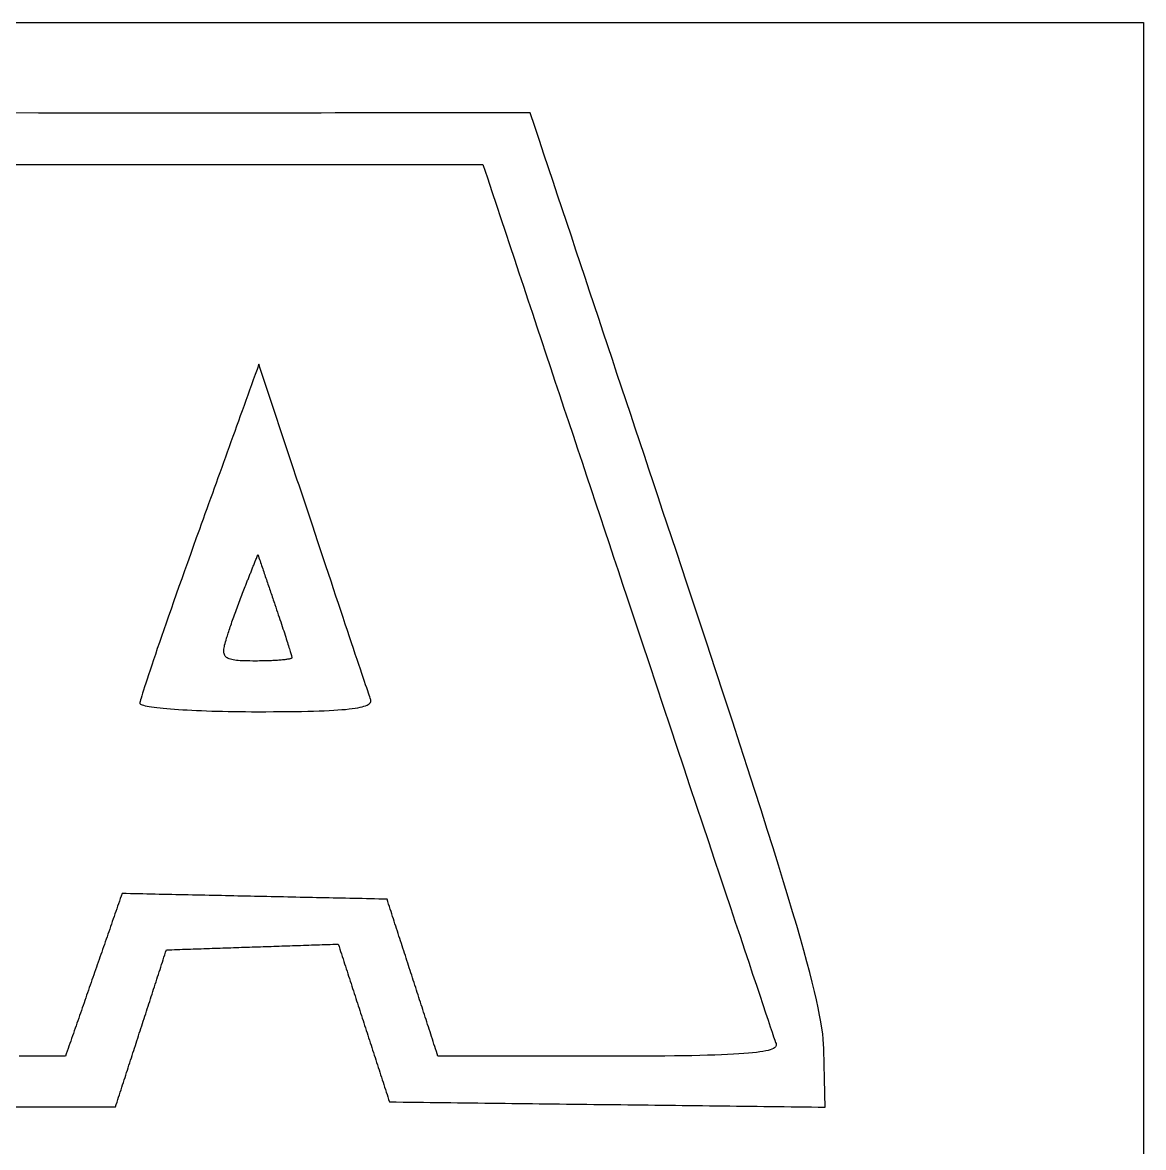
# Model space of a CAD drawing. Extents: x 0 to 124, y 0 to 63.
# Drawn here: x 92.69 to 123.9, y 31.33 to 62.65 of the extents above; entities that cross this region are included whole.
import ezdxf

# ---------------------------------------------------------------- set-up
doc = ezdxf.new("R2010")
doc.units = 0
doc.layers.get('0').update_dxf_attribs({"linetype": 'CONTINUOUS'})

msp = doc.modelspace()

# ---------------------------------------------------------------- linework, layer by layer
at = {"color": 7}
for points in [[(90.985797, 62.653333), (92.921667, 62.653333), (94.857533, 62.653333), (96.793403, 62.653333), (98.729269, 62.653333), (100.665139, 62.653333), (102.601006, 62.653333), (104.536875, 62.653333), (106.472742, 62.653333), (108.408611, 62.653333), (110.344478, 62.653333), (112.280347, 62.653333), (114.216214, 62.653333), (116.152083, 62.653333), (118.08795, 62.653333), (120.023819, 62.653333), (121.959686, 62.653333), (123.895556, 62.653333), (123.895556, 61.674375), (123.895556, 60.695417), (123.895556, 59.716458), (123.895556, 58.7375), (123.895556, 57.758542), (123.895556, 56.779583), (123.895556, 55.800625), (123.895556, 54.821667), (123.895556, 53.842708), (123.895556, 52.86375), (123.895556, 51.884792), (123.895556, 50.905833), (123.895556, 49.926875), (123.895556, 48.947917), (123.895556, 47.968958), (123.895556, 46.99), (123.895556, 46.011042), (123.895556, 45.032083), (123.895556, 44.053125), (123.895556, 43.074167), (123.895556, 42.095208), (123.895556, 41.11625), (123.895556, 40.137292), (123.895556, 39.158333), (123.895556, 38.179375), (123.895556, 37.200417), (123.895556, 36.221458), (123.895556, 35.2425), (123.895556, 34.263542), (123.895556, 33.284583), (123.895556, 32.305625), (123.895556, 31.326667), (123.895556, 30.347708)], [(92.41558, 32.456966), (92.773181, 32.456813), (93.130779, 32.456658), (93.48838, 32.456506), (93.845978, 32.456353), (94.203579, 32.456198), (94.56118, 32.456045), (94.918778, 32.45589), (95.276379, 32.455738), (95.298534, 32.524089), (95.320688, 32.592441), (95.342843, 32.660789), (95.364997, 32.729141), (95.387152, 32.797492), (95.409306, 32.865843), (95.43146, 32.934192), (95.453615, 33.002543), (95.475769, 33.070895), (95.497924, 33.139246), (95.520078, 33.207595), (95.542233, 33.275946), (95.564387, 33.344298), (95.586542, 33.412649), (95.608696, 33.480998), (95.63085, 33.549349), (95.653005, 33.6177), (95.675159, 33.686052), (95.697314, 33.7544), (95.719468, 33.822752), (95.741623, 33.891103), (95.763777, 33.959455), (95.785932, 34.027803), (95.808086, 34.096155), (95.83024, 34.164506), (95.852395, 34.232857), (95.874549, 34.301206), (95.896704, 34.369557), (95.918858, 34.437908), (95.941013, 34.506259), (95.963167, 34.57461), (95.985322, 34.64296), (96.007476, 34.711311), (96.02963, 34.779661), (96.051785, 34.848012), (96.073939, 34.916363), (96.096094, 34.984714), (96.118248, 35.053064), (96.140403, 35.121415), (96.162557, 35.189766), (96.184712, 35.258116), (96.206866, 35.326467), (96.22902, 35.394818), (96.251175, 35.463168), (96.273329, 35.531519), (96.295484, 35.59987), (96.317638, 35.668221), (96.339793, 35.736571), (96.361947, 35.804922), (96.384102, 35.873273), (96.406256, 35.941623), (96.42841, 36.009974), (96.450565, 36.078325), (96.472719, 36.146675), (96.494874, 36.215026), (96.517028, 36.283377), (96.539183, 36.351728), (96.561337, 36.420078), (96.583492, 36.488429), (96.605646, 36.55678), (96.6278, 36.62513), (96.649955, 36.693481), (96.672109, 36.761832), (96.694264, 36.830182), (96.769022, 36.832694), (96.843779, 36.835206), (96.918534, 36.837718), (96.993292, 36.840229), (97.06805, 36.842741), (97.142808, 36.845253), (97.217566, 36.847765), (97.292321, 36.850277), (97.367079, 36.852788), (97.441837, 36.8553), (97.516594, 36.857812), (97.591352, 36.860324), (97.66611, 36.862835), (97.740865, 36.865347), (97.815623, 36.867859), (97.890381, 36.870371), (97.965139, 36.872883), (98.039896, 36.875394), (98.114652, 36.877906), (98.189409, 36.880418), (98.264167, 36.88293), (98.338925, 36.885441), (98.413683, 36.887953), (98.488438, 36.890465), (98.563196, 36.892977), (98.637954, 36.895489), (98.712711, 36.898), (98.787469, 36.900512), (98.862227, 36.903024), (98.936982, 36.905536), (99.01174, 36.908047), (99.086498, 36.910559), (99.161256, 36.913071), (99.236014, 36.915583), (99.310771, 36.918095), (99.385526, 36.920606), (99.460284, 36.923118), (99.535042, 36.92563), (99.6098, 36.928142), (99.684558, 36.930653), (99.759316, 36.933165), (99.834071, 36.935677), (99.908828, 36.938189), (99.983586, 36.940701), (100.058344, 36.943212), (100.133102, 36.945724), (100.20786, 36.948236), (100.282618, 36.950748), (100.357373, 36.953259), (100.432131, 36.955771), (100.506888, 36.958283), (100.581646, 36.960795), (100.656404, 36.963307), (100.731162, 36.965818), (100.805917, 36.96833), (100.880675, 36.970842), (100.955433, 36.973354), (101.030191, 36.975865), (101.104948, 36.978377), (101.179706, 36.980889), (101.254461, 36.983401), (101.329219, 36.985913), (101.403977, 36.988424), (101.478735, 36.990936), (101.501002, 36.92227), (101.523269, 36.853603), (101.545537, 36.784937), (101.567804, 36.71627), (101.590071, 36.647604), (101.612339, 36.578938), (101.634606, 36.510271), (101.656873, 36.441605), (101.679141, 36.372938), (101.701408, 36.304272), (101.723675, 36.235606), (101.745943, 36.166939), (101.76821, 36.098273), (101.790477, 36.029606), (101.812745, 35.96094), (101.835012, 35.892273), (101.857279, 35.823607), (101.879547, 35.75494), (101.901814, 35.686274), (101.924081, 35.617608), (101.946349, 35.548941), (101.968616, 35.480275), (101.990883, 35.411608), (102.013151, 35.342942), (102.035418, 35.274276), (102.057685, 35.205609), (102.079953, 35.136943), (102.10222, 35.068276), (102.124487, 34.99961), (102.146755, 34.930943), (102.169022, 34.862277), (102.191289, 34.793611), (102.213557, 34.724944), (102.235824, 34.656278), (102.258091, 34.587611), (102.280359, 34.518945), (102.302626, 34.450279), (102.324893, 34.381612), (102.347161, 34.312947), (102.369428, 34.244279), (102.391695, 34.175612), (102.413963, 34.106947), (102.43623, 34.03828), (102.458497, 33.969612), (102.480765, 33.900948), (102.503032, 33.83228), (102.525299, 33.763615), (102.547567, 33.694948), (102.569834, 33.626281), (102.592101, 33.557616), (102.614369, 33.488948), (102.636636, 33.420281), (102.658903, 33.351616), (102.681171, 33.282949), (102.703438, 33.214284), (102.725705, 33.145617), (102.747973, 33.076949), (102.77024, 33.008284), (102.792507, 32.939617), (102.814775, 32.870949), (102.837042, 32.802285), (102.859309, 32.733617), (102.881577, 32.664953), (102.903844, 32.596285), (103.093359, 32.594027), (103.282874, 32.59177), (103.472386, 32.589512), (103.661901, 32.587254), (103.851416, 32.584996), (104.040932, 32.582738), (104.230444, 32.580481), (104.419959, 32.578223), (104.609474, 32.575965), (104.798989, 32.573707), (104.988504, 32.57145), (105.178016, 32.569192), (105.367531, 32.566934), (105.557046, 32.564676), (105.746561, 32.562418), (105.936074, 32.560161), (106.125589, 32.557903), (106.315104, 32.555645), (106.504619, 32.553387), (106.694134, 32.55113), (106.883646, 32.548872), (107.073161, 32.546614), (107.262676, 32.544356), (107.452191, 32.542098), (107.641706, 32.539841), (107.831218, 32.537583), (108.020733, 32.535325), (108.210248, 32.533067), (108.399763, 32.53081), (108.589276, 32.528552), (108.778791, 32.526294), (108.968306, 32.524036), (109.157821, 32.521778), (109.347336, 32.519521), (109.536848, 32.517263), (109.726363, 32.515005), (109.915878, 32.512747), (110.105393, 32.51049), (110.294905, 32.508232), (110.48442, 32.505974), (110.673936, 32.503716), (110.863451, 32.501458), (111.052966, 32.499201), (111.242478, 32.496943), (111.431993, 32.494685), (111.621508, 32.492427), (111.811023, 32.49017), (112.000535, 32.487912), (112.19005, 32.485654), (112.379565, 32.483396), (112.56908, 32.481138), (112.758595, 32.478881), (112.948108, 32.476623), (113.137623, 32.474365), (113.327138, 32.472107), (113.516653, 32.46985), (113.706168, 32.467592), (113.89568, 32.465334), (114.085195, 32.463076), (114.27471, 32.460818), (114.464225, 32.458561), (114.653737, 32.456303), (114.843252, 32.454045), (115.032767, 32.451787), (115.031639, 32.502703), (115.03051, 32.553619), (115.029381, 32.604534), (115.028252, 32.655453), (115.027123, 32.706369), (115.025994, 32.757284), (115.024865, 32.8082), (115.023736, 32.859116), (115.022607, 32.910032), (115.021479, 32.960947), (115.02035, 33.011863), (115.019221, 33.062782), (115.018092, 33.113697), (115.016963, 33.164613), (115.015834, 33.215529), (115.014705, 33.266444), (115.013576, 33.31736), (115.012447, 33.368276), (115.011319, 33.419191), (115.01019, 33.47011), (115.009061, 33.521026), (115.007932, 33.571941), (115.006803, 33.622857), (115.005674, 33.673773), (115.004545, 33.724689), (115.003416, 33.775604), (115.002287, 33.82652), (115.001159, 33.877439), (115.00003, 33.928354), (114.998901, 33.97927), (114.997772, 34.030186), (114.996643, 34.081101), (114.991224, 34.206055), (114.980528, 34.341909), (114.9643, 34.489556), (114.942259, 34.649893), (114.914149, 34.823812), (114.879704, 35.012209), (114.838658, 35.215979), (114.790745, 35.436014), (114.735697, 35.673211), (114.67325, 35.928464), (114.603143, 36.202667), (114.525103, 36.496714), (114.438873, 36.8115), (114.344182, 37.147919), (114.240764, 37.506867), (114.128358, 37.889237), (114.006695, 38.295924), (113.875512, 38.727822), (113.734545, 39.185826), (113.583522, 39.670831), (113.422184, 40.18373), (113.250266, 40.725419), (113.067499, 41.296792), (112.873618, 41.898742), (112.66836, 42.532166), (112.451459, 43.197957), (112.222647, 43.89701), (111.98166, 44.630218), (111.728236, 45.398478), (111.462106, 46.202683), (111.183008, 47.043727), (110.890671, 47.922506), (110.763578, 48.304134), (110.636485, 48.685762), (110.509391, 49.06739), (110.382296, 49.449018), (110.255202, 49.830646), (110.128109, 50.212274), (110.001016, 50.593903), (109.873923, 50.975531), (109.74683, 51.357159), (109.619737, 51.738787), (109.492644, 52.120415), (109.36555, 52.502043), (109.238455, 52.883671), (109.111361, 53.265299), (108.984268, 53.646928), (108.857175, 54.028556), (108.730082, 54.410184), (108.602989, 54.791812), (108.475896, 55.17344), (108.348803, 55.555068), (108.221707, 55.936696), (108.094613, 56.318324), (107.96752, 56.699953), (107.840427, 57.081581), (107.713334, 57.463209), (107.586241, 57.844837), (107.459148, 58.226465), (107.332052, 58.608093), (107.204959, 58.989721), (107.077866, 59.371349), (106.950772, 59.752978), (106.823679, 60.134606), (106.435621, 60.134513), (106.047563, 60.13442), (105.659507, 60.134328), (105.271449, 60.134235), (104.88339, 60.134143), (104.495332, 60.13405), (104.107276, 60.133957), (103.719218, 60.133865), (103.33116, 60.133772), (102.943101, 60.133679), (102.555043, 60.133587), (102.166987, 60.133494), (101.778929, 60.133402), (101.390871, 60.133309), (101.002812, 60.133216), (100.614757, 60.133124), (100.226698, 60.133031), (99.83864, 60.132938), (99.450581, 60.132846), (99.062523, 60.132753), (98.674468, 60.13266), (98.286409, 60.132568), (97.898351, 60.132475), (97.510292, 60.132383), (97.122234, 60.13229), (96.734178, 60.132197), (96.34612, 60.132105), (95.958062, 60.132012), (95.570003, 60.131919), (95.181948, 60.131827), (94.793889, 60.131734), (94.405831, 60.131641), (93.767645, 60.131837), (93.134265, 60.132718), (92.506566, 60.134267)], [(92.480706, 58.702169), (92.806291, 58.702169), (93.131877, 58.702169), (93.45746, 58.702169), (93.783046, 58.702169), (94.108631, 58.702169), (94.434217, 58.702169), (94.7598, 58.702169), (95.085385, 58.702169), (95.410971, 58.702169), (95.736557, 58.702169), (96.06214, 58.702169), (96.387725, 58.702169), (96.713311, 58.702169), (97.038894, 58.702169), (97.364479, 58.702169), (97.690065, 58.702169), (98.015651, 58.702169), (98.341236, 58.702169), (98.666819, 58.702169), (98.992405, 58.702169), (99.317991, 58.702169), (99.643576, 58.702169), (99.969159, 58.702169), (100.294745, 58.702169), (100.62033, 58.702169), (100.945916, 58.702169), (101.271499, 58.702169), (101.597085, 58.702169), (101.92267, 58.702169), (102.248256, 58.702169), (102.573839, 58.702169), (102.899424, 58.702169), (103.22501, 58.702169), (103.550596, 58.702169), (103.876179, 58.702169), (104.201764, 58.702169), (104.52735, 58.702169), (104.852933, 58.702169), (105.178519, 58.702169), (105.504104, 58.702169), (105.629611, 58.325138), (105.755115, 57.948107), (105.880622, 57.571076), (106.006127, 57.194044), (106.131634, 56.817013), (106.257138, 56.439982), (106.382645, 56.062951), (106.508149, 55.685919), (106.633656, 55.308888), (106.759161, 54.931857), (106.884668, 54.554826), (107.010172, 54.177794), (107.135679, 53.800763), (107.261183, 53.423732), (107.38669, 53.046701), (107.512194, 52.669669), (107.637701, 52.292638), (107.763208, 51.915607), (107.888713, 51.538576), (108.01422, 51.161544), (108.139724, 50.784513), (108.265231, 50.407482), (108.390735, 50.030451), (108.516242, 49.653419), (108.641746, 49.276388), (108.767253, 48.899357), (108.892758, 48.522326), (109.018265, 48.145294), (109.143769, 47.768263), (109.269276, 47.391232), (109.39478, 47.014201), (109.520287, 46.637169), (109.726321, 46.01827), (109.93008, 45.406305), (110.131296, 44.802072), (110.329701, 44.206365), (110.525035, 43.61998), (110.717028, 43.043714), (110.905417, 42.478362), (111.089934, 41.92472), (111.270313, 41.383583), (111.44629, 40.855748), (111.617599, 40.34201), (111.783978, 39.843165), (111.945152, 39.36001), (112.100862, 38.893339), (112.250844, 38.443948), (112.394828, 38.012634), (112.532549, 37.600193), (112.66374, 37.207419), (112.788141, 36.835109), (112.905481, 36.484059), (113.015497, 36.155065), (113.117918, 35.848922), (113.212488, 35.566425), (113.298932, 35.308372), (113.376989, 35.075558), (113.446393, 34.868778), (113.506877, 34.688829), (113.558176, 34.536506), (113.600024, 34.412604), (113.632155, 34.317921), (113.654309, 34.253252), (113.666219, 34.219391), (113.672259, 34.19433), (113.671412, 34.170369), (113.663199, 34.147509), (113.647451, 34.125722), (113.623886, 34.104978), (113.59224, 34.085279), (113.55223, 34.066596), (113.50358, 34.048901), (113.446012, 34.032165), (113.379256, 34.016389), (113.303027, 34.001544), (113.217054, 33.987602), (113.121056, 33.974535), (113.014763, 33.962343), (112.897895, 33.950998), (112.770178, 33.940471), (112.63133, 33.930734), (112.481081, 33.921788), (112.31915, 33.913604), (112.145264, 33.906153), (111.959147, 33.899408), (111.760519, 33.893368), (111.549107, 33.888006), (111.32463, 33.883293), (111.086818, 33.879201), (110.835392, 33.875729), (110.570075, 33.872851), (110.29059, 33.870593), (109.996661, 33.8689), (109.688015, 33.867771), (109.364371, 33.866924), (109.025456, 33.866687), (108.876375, 33.866687), (108.727294, 33.866687), (108.57821, 33.866687), (108.429129, 33.866687), (108.280048, 33.866687), (108.130967, 33.866687), (107.981883, 33.866687), (107.832802, 33.866687), (107.683721, 33.866687), (107.534639, 33.866687), (107.385558, 33.866687), (107.236474, 33.866687), (107.087393, 33.866687), (106.938312, 33.866687), (106.789231, 33.866687), (106.64015, 33.866687), (106.491066, 33.866687), (106.341985, 33.866687), (106.192904, 33.866687), (106.043823, 33.866687), (105.894739, 33.866687), (105.745658, 33.866687), (105.596577, 33.866687), (105.447496, 33.866687), (105.298415, 33.866687), (105.149331, 33.866687), (105.00025, 33.866687), (104.851169, 33.866687), (104.702088, 33.866687), (104.553004, 33.866687), (104.403923, 33.866687), (104.254842, 33.866687), (104.232687, 33.935038), (104.210533, 34.003387), (104.188379, 34.071738), (104.166224, 34.14009), (104.14407, 34.208441), (104.121915, 34.27679), (104.099761, 34.345141), (104.077606, 34.413493), (104.055452, 34.481843), (104.033297, 34.550194), (104.011143, 34.618545), (103.988989, 34.686895), (103.966834, 34.755246), (103.94468, 34.823597), (103.922525, 34.891948), (103.900371, 34.960298), (103.878216, 35.028649), (103.856062, 35.096999), (103.833907, 35.16535), (103.811753, 35.233701), (103.789599, 35.302052), (103.767444, 35.370402), (103.74529, 35.438753), (103.723135, 35.507104), (103.700981, 35.575454), (103.678826, 35.643805), (103.656672, 35.712156), (103.634517, 35.780506), (103.612363, 35.848857), (103.590209, 35.917208), (103.568054, 35.985559), (103.5459, 36.053909), (103.523745, 36.12226), (103.501591, 36.190611), (103.479436, 36.258961), (103.457282, 36.327312), (103.435127, 36.395663), (103.412973, 36.464013), (103.390819, 36.532364), (103.368664, 36.600715), (103.34651, 36.669066), (103.324355, 36.737416), (103.302201, 36.805767), (103.280046, 36.874118), (103.257892, 36.942468), (103.235737, 37.010819), (103.213583, 37.07917), (103.191429, 37.14752), (103.169274, 37.215871), (103.14712, 37.284222), (103.124965, 37.352573), (103.102811, 37.420923), (103.080656, 37.489274), (103.058502, 37.557624), (103.036347, 37.625975), (103.014193, 37.694326), (102.992039, 37.762677), (102.969884, 37.831027), (102.94773, 37.899378), (102.925575, 37.967729), (102.903421, 38.036079), (102.881266, 38.10443), (102.859112, 38.172781), (102.836957, 38.241131), (102.721701, 38.243587), (102.606444, 38.246042), (102.491187, 38.248497), (102.37593, 38.250953), (102.260674, 38.253408), (102.145417, 38.255863), (102.03016, 38.258319), (101.914904, 38.260774), (101.799644, 38.263229), (101.684387, 38.265685), (101.569131, 38.26814), (101.453874, 38.270595), (101.338617, 38.273051), (101.22336, 38.275506), (101.108104, 38.277961), (100.992847, 38.280417), (100.87759, 38.282872), (100.762333, 38.285327), (100.647077, 38.287783), (100.53182, 38.290238), (100.416563, 38.292693), (100.301306, 38.295149), (100.18605, 38.297604), (100.070793, 38.300059), (99.955533, 38.302515), (99.840277, 38.30497), (99.72502, 38.307425), (99.609763, 38.309881), (99.494507, 38.312336), (99.37925, 38.314791), (99.263993, 38.317247), (99.148736, 38.319702), (99.03348, 38.322157), (98.918223, 38.324613), (98.802966, 38.327068), (98.687709, 38.329523), (98.572453, 38.331979), (98.457196, 38.334434), (98.341939, 38.336889), (98.226682, 38.339345), (98.111423, 38.3418), (97.996166, 38.344255), (97.880909, 38.346711), (97.765653, 38.349166), (97.650396, 38.351621), (97.535139, 38.354077), (97.419882, 38.356532), (97.304626, 38.358987), (97.189369, 38.361443), (97.074112, 38.363898), (96.958856, 38.366353), (96.843599, 38.368809), (96.728342, 38.371264), (96.613085, 38.373719), (96.497829, 38.376175), (96.382572, 38.37863), (96.267312, 38.381085), (96.152056, 38.383541), (96.036799, 38.385996), (95.921542, 38.388451), (95.806285, 38.390907), (95.691029, 38.393362), (95.575772, 38.395817), (95.460515, 38.398273), (95.435877, 38.327469), (95.411239, 38.256665), (95.386601, 38.18586), (95.361963, 38.115057), (95.337325, 38.044252), (95.312687, 37.973448), (95.288049, 37.902644), (95.263411, 37.83184), (95.238773, 37.761036), (95.214135, 37.690232), (95.189497, 37.619428), (95.164859, 37.548624), (95.140221, 37.47782), (95.115583, 37.407016), (95.090945, 37.336212), (95.066307, 37.265407), (95.041669, 37.194603), (95.017031, 37.123799), (94.992393, 37.052995), (94.967755, 36.982191), (94.943117, 36.911387), (94.918479, 36.840583), (94.893841, 36.769779), (94.869203, 36.698975), (94.844565, 36.628171), (94.819927, 36.557367), (94.795289, 36.486563), (94.770651, 36.415758), (94.746013, 36.344955), (94.721375, 36.27415), (94.696737, 36.203346), (94.672099, 36.132542), (94.647461, 36.061738), (94.622823, 35.990934), (94.598185, 35.92013), (94.573547, 35.849326), (94.548909, 35.778522), (94.524271, 35.707718), (94.499633, 35.636914), (94.474995, 35.56611), (94.450357, 35.495306), (94.425719, 35.424501), (94.401081, 35.353698), (94.376443, 35.282893), (94.351805, 35.212089), (94.327167, 35.141285), (94.302529, 35.070481), (94.277891, 34.999677), (94.253253, 34.928873), (94.228615, 34.858069), (94.203977, 34.787265), (94.179339, 34.716461), (94.154701, 34.645657), (94.130063, 34.574853), (94.105425, 34.504049), (94.080787, 34.433245), (94.056149, 34.362439), (94.031511, 34.291635), (94.006873, 34.220832), (93.982235, 34.150028), (93.957597, 34.079224), (93.932959, 34.00842), (93.908321, 33.937616), (93.883683, 33.866812), (93.561095, 33.867376), (93.238506, 33.867941), (92.915918, 33.868505), (92.593329, 33.86907)]]:
    msp.add_lwpolyline(points, dxfattribs=at)
for points in [[(102.377274, 43.815), (102.368666, 43.838947), (102.356305, 43.874199), (102.340331, 43.920448), (102.320801, 43.977382), (102.297828, 44.044693), (102.271525, 44.12207), (102.242005, 44.209203), (102.209357, 44.305783), (102.173693, 44.411499), (102.13511, 44.526041), (102.093717, 44.6491), (102.049614, 44.780364), (102.002903, 44.919526), (101.953695, 45.066273), (101.902088, 45.220298), (101.848186, 45.381288), (101.792095, 45.548936), (101.733914, 45.72293), (101.673756, 45.90296), (101.611715, 46.088718), (101.547899, 46.279892), (101.482415, 46.476172), (101.415359, 46.67725), (101.346841, 46.882814), (101.276963, 47.092555), (101.205829, 47.306163), (101.13354, 47.523327), (101.060205, 47.743739), (100.985924, 47.967088), (100.910799, 48.193063), (100.834941, 48.421356), (100.758444, 48.651656), (100.711912, 48.791777), (100.665382, 48.931898), (100.618849, 49.072019), (100.572316, 49.212141), (100.525786, 49.352262), (100.479253, 49.492383), (100.432723, 49.632504), (100.38619, 49.772625), (100.339658, 49.912747), (100.293128, 50.052868), (100.246595, 50.192989), (100.200065, 50.33311), (100.153532, 50.473232), (100.106999, 50.613353), (100.060469, 50.753474), (100.013937, 50.893595), (99.967404, 51.033716), (99.920874, 51.173837), (99.874341, 51.313959), (99.827808, 51.45408), (99.781278, 51.594201), (99.734745, 51.734322), (99.688215, 51.874443), (99.641683, 52.014565), (99.59515, 52.154686), (99.54862, 52.294807), (99.502087, 52.434928), (99.455557, 52.575049), (99.409024, 52.715171), (99.362491, 52.855292), (99.315961, 52.995413), (99.269429, 53.135534), (99.217649, 52.991797), (99.16587, 52.84806), (99.114091, 52.704324), (99.062309, 52.560587), (99.010529, 52.41685), (98.95875, 52.273113), (98.906971, 52.129376), (98.855191, 51.985639), (98.803412, 51.841902), (98.75163, 51.698165), (98.699851, 51.554429), (98.648071, 51.410692), (98.596292, 51.266955), (98.544513, 51.123218), (98.492733, 50.979481), (98.440954, 50.835744), (98.389172, 50.692007), (98.337393, 50.54827), (98.285613, 50.404534), (98.233834, 50.260797), (98.182055, 50.11706), (98.130275, 49.973323), (98.078493, 49.829586), (98.026714, 49.685849), (97.974935, 49.542112), (97.923155, 49.398375), (97.871376, 49.254639), (97.819597, 49.110902), (97.767815, 48.967165), (97.716035, 48.823428), (97.664256, 48.679691), (97.612477, 48.535954), (97.527542, 48.299875), (97.443688, 48.066176), (97.361014, 47.835166), (97.279629, 47.607157), (97.199642, 47.382457), (97.121156, 47.161377), (97.044279, 46.944227), (96.969114, 46.731317), (96.89577, 46.522956), (96.824351, 46.319455), (96.754967, 46.121124), (96.687722, 45.928272), (96.622723, 45.74121), (96.560073, 45.560247), (96.499883, 45.385693), (96.442253, 45.21786), (96.387296, 45.057055), (96.335113, 44.90359), (96.285815, 44.757775), (96.239505, 44.619918), (96.196288, 44.490332), (96.156272, 44.369324), (96.119563, 44.257205), (96.08627, 44.154286), (96.056492, 44.060876), (96.03033, 43.977285), (96.007922, 43.903823), (95.989352, 43.8408), (95.974704, 43.788526), (95.964121, 43.747311), (95.957686, 43.717465), (95.955429, 43.699298), (95.959718, 43.687146), (95.972418, 43.675149), (95.993331, 43.663321), (96.022267, 43.651676), (96.059001, 43.640232), (96.103321, 43.629003), (96.155019, 43.618002), (96.213885, 43.607246), (96.27971, 43.596753), (96.352281, 43.586534), (96.431391, 43.576605), (96.516828, 43.566984), (96.608384, 43.557685), (96.705849, 43.548722), (96.80901, 43.540111), (96.91766, 43.531865), (97.031587, 43.524002), (97.150586, 43.516537), (97.274439, 43.509484), (97.402944, 43.502858), (97.535887, 43.496674), (97.673058, 43.490948), (97.814249, 43.485696), (97.959246, 43.480932), (98.107844, 43.47667), (98.259829, 43.472928), (98.414995, 43.469719), (98.57313, 43.467066), (98.734022, 43.464978), (98.897465, 43.463454), (99.063248, 43.462523), (99.231159, 43.462212), (99.460566, 43.462459), (99.679842, 43.463221), (99.889149, 43.464491), (100.088655, 43.466326), (100.278531, 43.468725), (100.458945, 43.471696), (100.630059, 43.475269), (100.792046, 43.479463), (100.945072, 43.484295), (101.089305, 43.489784), (101.224913, 43.495951), (101.352062, 43.502811), (101.470923, 43.510386), (101.581658, 43.518695), (101.684441, 43.527754), (101.779437, 43.537584), (101.866813, 43.548204), (101.946735, 43.559631), (102.019377, 43.571885), (102.084897, 43.584986), (102.143473, 43.59895), (102.195266, 43.613798), (102.240447, 43.629549), (102.279179, 43.64622), (102.311637, 43.66383), (102.337969, 43.682401), (102.358373, 43.701947), (102.372993, 43.72249), (102.382024, 43.744049), (102.385608, 43.766641), (102.383915, 43.790286), (102.377274, 43.815)], [(98.370317, 45.508333), (98.380759, 45.541989), (98.391935, 45.577407), (98.403816, 45.614493), (98.416375, 45.653153), (98.429583, 45.693291), (98.443384, 45.734813), (98.457777, 45.777622), (98.472707, 45.821626), (98.488144, 45.866728), (98.504034, 45.912835), (98.520374, 45.95985), (98.53711, 46.007679), (98.554213, 46.056227), (98.571654, 46.1054), (98.589378, 46.155102), (98.607383, 46.205238), (98.625615, 46.255715), (98.644044, 46.306435), (98.662642, 46.357306), (98.681354, 46.408231), (98.700178, 46.459116), (98.719059, 46.509867), (98.737968, 46.560388), (98.756848, 46.610583), (98.775701, 46.66036), (98.794468, 46.709622), (98.813123, 46.758274), (98.831637, 46.806222), (98.849982, 46.853371), (98.8681, 46.899626), (98.885965, 46.944892), (98.903547, 46.989074), (98.914102, 47.015504), (98.924658, 47.041935), (98.935241, 47.068365), (98.945796, 47.094795), (98.956351, 47.121225), (98.966906, 47.147655), (98.97749, 47.174085), (98.988045, 47.200515), (98.9986, 47.226945), (99.009155, 47.253375), (99.019738, 47.279806), (99.030293, 47.306236), (99.040848, 47.332666), (99.051432, 47.359096), (99.061987, 47.385526), (99.07257, 47.411956), (99.083125, 47.438386), (99.09368, 47.464816), (99.104264, 47.491246), (99.114819, 47.517677), (99.125374, 47.544107), (99.135929, 47.570537), (99.146512, 47.596967), (99.157068, 47.623397), (99.167623, 47.649827), (99.178178, 47.676257), (99.188761, 47.702687), (99.199316, 47.729117), (99.209871, 47.755548), (99.220426, 47.781978), (99.230982, 47.808408), (99.241565, 47.834838), (99.256353, 47.791403), (99.271142, 47.747969), (99.28593, 47.704534), (99.300719, 47.6611), (99.315507, 47.617665), (99.330296, 47.574231), (99.345084, 47.530796), (99.359872, 47.487362), (99.374661, 47.443927), (99.389449, 47.400493), (99.404238, 47.357058), (99.419026, 47.313624), (99.433815, 47.270189), (99.448603, 47.226755), (99.463392, 47.18332), (99.47818, 47.139885), (99.492968, 47.096451), (99.507757, 47.053017), (99.522545, 47.009582), (99.537334, 46.966147), (99.552122, 46.922713), (99.566911, 46.879278), (99.581699, 46.835844), (99.596488, 46.792409), (99.611276, 46.748975), (99.626064, 46.70554), (99.640853, 46.662106), (99.655641, 46.618671), (99.67043, 46.575237), (99.685218, 46.531802), (99.700007, 46.488368), (99.714795, 46.444933), (99.739066, 46.373569), (99.763027, 46.302876), (99.786649, 46.232946), (99.809904, 46.163877), (99.832764, 46.095761), (99.855201, 46.028696), (99.877186, 45.962774), (99.898663, 45.898092), (99.919632, 45.834743), (99.940037, 45.772824), (99.959877, 45.712428), (99.979096, 45.653652), (99.997666, 45.596588), (100.015559, 45.541334), (100.032775, 45.487983), (100.049257, 45.43663), (100.064976, 45.38737), (100.079878, 45.340299), (100.093961, 45.29551), (100.107197, 45.253099), (100.119558, 45.213162), (100.130988, 45.175792), (100.141487, 45.141084), (100.150998, 45.109134), (100.159521, 45.080037), (100.167, 45.053886), (100.173406, 45.030777), (100.178712, 45.010807), (100.182889, 44.994069), (100.185909, 44.980658), (100.187884, 44.970667), (100.188449, 44.964193), (100.187038, 44.959536), (100.183143, 44.954939), (100.176708, 44.950406), (100.167818, 44.945944), (100.156529, 44.941559), (100.142898, 44.937255), (100.127009, 44.933041), (100.108918, 44.928921), (100.088683, 44.924899), (100.066388, 44.920985), (100.042088, 44.91718), (100.015842, 44.913494), (99.987704, 44.90993), (99.957749, 44.906495), (99.926041, 44.903196), (99.892649, 44.900038), (99.857633, 44.897024), (99.82106, 44.894162), (99.782994, 44.891453), (99.743497, 44.888913), (99.702637, 44.886542), (99.660479, 44.884341), (99.617084, 44.882337), (99.572518, 44.880503), (99.526849, 44.878866), (99.480136, 44.877426), (99.432446, 44.876185), (99.383842, 44.875169), (99.334393, 44.874378), (99.284158, 44.873786), (99.233205, 44.873447), (99.181598, 44.873328), (99.098377, 44.873514), (99.019961, 44.874135), (98.946245, 44.875264), (98.87712, 44.876986), (98.81248, 44.879384), (98.752217, 44.882551), (98.696224, 44.886564), (98.644394, 44.891512), (98.596617, 44.897475), (98.552787, 44.904539), (98.512799, 44.912785), (98.476542, 44.922302), (98.443912, 44.93317), (98.414798, 44.945475), (98.389087, 44.959299), (98.366679, 44.974728), (98.347488, 44.991844), (98.331373, 45.010734), (98.318221, 45.03148), (98.307948, 45.054165), (98.300441, 45.078876), (98.295587, 45.105696), (98.293329, 45.134707), (98.293484, 45.165995), (98.296024, 45.199644), (98.300738, 45.235737), (98.307567, 45.274359), (98.316429, 45.315594), (98.327182, 45.359525), (98.339741, 45.406237), (98.353993, 45.455813), (98.370317, 45.508333)]]:
    msp.add_lwpolyline(points, close=True, dxfattribs=at)

doc.saveas('drawing.dxf')
